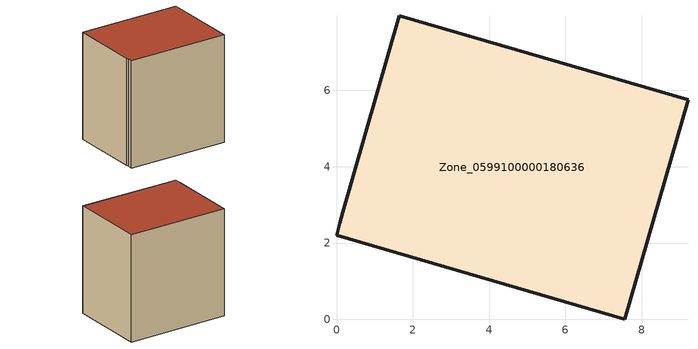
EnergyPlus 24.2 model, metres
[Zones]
Zone_0599100000180636
 floor ground (C_G): 0.09,2.52 0.17,2.8 1.65,7.96 9.21,5.76 7.55,0 0,2.21 z3.02
 wall outside (C_F): 1.65,7.96 0.17,2.8 0.09,2.52 0,2.21 7.55,0 9.21,5.76 1.65,7.96 z3.02:11.22
 roof outside (C_R): 0.17,2.8 0.09,2.52 0,2.21 7.55,0 9.21,5.76 1.65,7.96 z11.22
[BUILDING]
Pand.0599100000180636: North Axis=0; Terrain=City; Loads Convergence Tolerance Value=0.04; Temperature Convergence Tolerance Value=0.4; Solar Distribution=FullExterior; Maximum Number of Warmup Days=25; Minimum Number of Warmup Days=1
[Site:Location]
Rotterdam.The.Hague.AP_ZH_NLD Design_Conditions: Latitude=51.96; Longitude=4.45; Time Zone=1; Elevation=-4.5
[SITE:GROUNDTEMPERATURE:BUILDINGSURFACE]
18, 18, 18, 18, 18, 18, 18, 18, 18, 18, 18, 18
[MATERIAL] Thermal Absorptance=0.9; Solar Absorptance=0.7; Visible Absorptance=0.7
Name | Roughness | Thickness | Conductivity | Density | Specific Heat
G.TI.1946-1964 | MediumSmooth | 0.15 | 1 | 540 | 1210
F.TI.1946-1964 | Rough | 0.3 | 0.857143 | 1920 | 840
R.TI.1946-1964 | MediumRough | 0.2 | 0.277778 | 1500 | 1000
[CONSTRUCTION]
C_G: G.TI.1946-1964
C_F: F.TI.1946-1964
C_R: R.TI.1946-1964
[ZONE]
Zone_0599100000180636: Type=1; Multiplier=1; Ceiling Height=Autocalculate; Volume=Autocalculate; Floor Area=autocalculate; Part of Total Floor Area=Yes
[ZONEINFILTRATION:DESIGNFLOWRATE]
Infil_Zone_0599100000180636: Zone or ZoneList or Space or SpaceList=Zone_0599100000180636; Schedule=AlwaysOn; Design Flow Rate Calculation Method=Flow/Area; Flow Rate per Floor Area=0.003; Constant Term Coefficient=1; Temperature Term Coefficient=0; Velocity Term Coefficient=0; Velocity Squared Term Coefficient=0
[HVACTEMPLATE:ZONE:IDEALLOADSAIRSYSTEM]
Zone_0599100000180636: Maximum Heating Supply Air Temperature=50; Minimum Cooling Supply Air Temperature=13; Maximum Heating Supply Air Humidity Ratio=0.0156; Minimum Cooling Supply Air Humidity Ratio=0.0077; Heating Limit=NoLimit; Cooling Limit=NoLimit; Dehumidification Control Type=ConstantSensibleHeatRatio; Cooling Sensible Heat Ratio=0.7; Dehumidification Setpoint=60; Humidification Control Type=None; Humidification Setpoint=30; Outdoor Air Method=None; Outdoor Air Flow Rate per Person=0.00944; Outdoor Air Flow Rate per Zone Floor Area=0; Outdoor Air Flow Rate per Zone=0; Demand Controlled Ventilation Type=None; Outdoor Air Economizer Type=NoEconomizer; Heat Recovery Type=None; Sensible Heat Recovery Effectiveness=0.7; Latent Heat Recovery Effectiveness=0.65
[ZONECONTROL:THERMOSTAT]
ThermostatControl_Zone_0599100000180636: Zone or ZoneList=Zone_0599100000180636; Control Type Schedule=DualSetpointControlType; Control 1=Thermostat_Zone_0599100000180636; Temperature Difference Between Cutout And Setpoint=0
[THERMOSTATSETPOINT:DUALSETPOINT]
Thermostat_Zone_0599100000180636: Heating Setpoint Temperature Schedule=HeatingSetpoint_Zone_0599100000180636; Cooling Setpoint Temperature Schedule=CoolingSetpoint_Zone_0599100000180636
[SCHEDULE:COMPACT]
HeatingSetpoint_Zone_0599100000180636: Through: 12/31, For: AllDays, Until: 24:00, 21
CoolingSetpoint_Zone_0599100000180636: Through: 12/31, For: AllDays, Until: 24:00, 24
DualSetpointControlType: Through: 12/31, For: AllDays, Until: 24:00, 4
AlwaysOn: Through: 12/31, For: AllDays, Until: 24:00, 1
